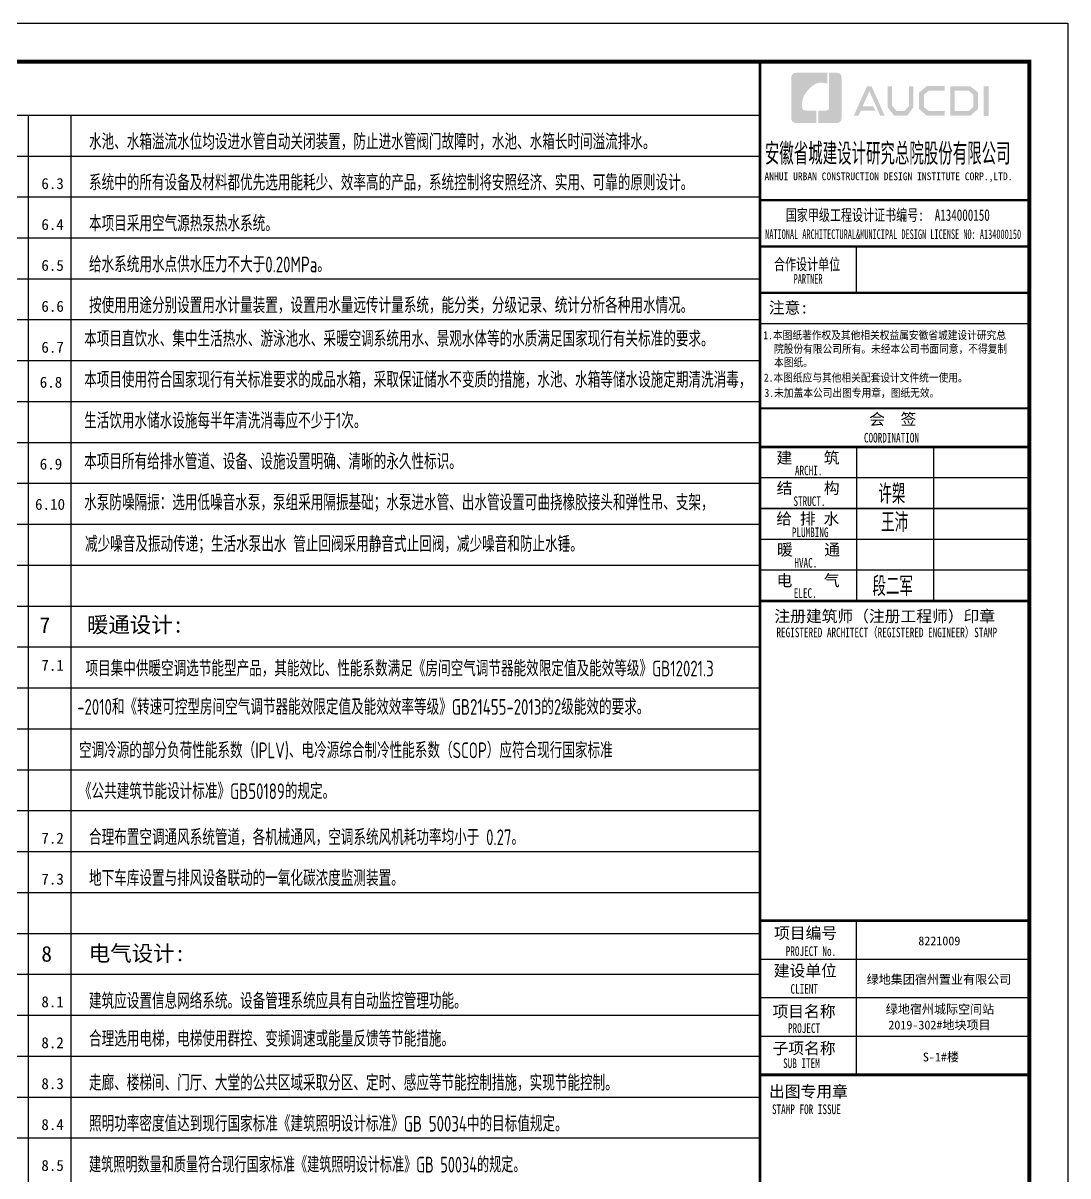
# Model space of a CAD drawing. Extents: x 1188826 to 1909461, y 608442 to 1651179.
# Drawn here: x 1335950 to 1363070, y 1266511 to 1296435 of the extents above; entities that cross this region are included whole.
import ezdxf

# ---------------------------------------------------------------- set-up
doc = ezdxf.new("R2010")
doc.units = 0
doc.header["$LTSCALE"] = 1000
doc.header["$MEASUREMENT"] = 0
doc.layers.add('cr-说明', color=15, linetype='Continuous', lineweight=13)
doc.layers.add('图签', color=147, linetype='Continuous', lineweight=18)
for name, color, linetype in [('Defpoint', 7, 'Continuous'), ('FLOR-OTLN', 31, 'Continuous'), ('图框', 140, 'Continuous'), ('图签文字', 147, 'Continuous')]:
    doc.layers.add(name, color=color, linetype=linetype)
doc.styles.add('AADRI_ST', font='stedi.shx', dxfattribs={"width": 0.7, "bigfont": 'hztxt.shx'})
doc.styles.add('HT', font='simhei.ttf')
doc.styles.add('宋体', font='', dxfattribs={"height": 50})
doc.styles.add('建筑图签-1', font='simhei.ttf', dxfattribs={"width": 0.7})
doc.styles.add('建筑图签-2', font='TXT.shx', dxfattribs={"width": 0.5, "bigfont": 'HZTXT.shx'})
doc.styles.get('宋体').set_extended_font_data('SimSun')

# ---------------------------------------------------------------- blocks, each defined once
blk = doc.blocks.new('院标1')
h = blk.add_hatch(color=150)
h.dxf.hatch_style = 1
h.set_gradient(color1=(33, 113, 253), color2=(33, 113, 253), tint=1, name='INVCURVED')
edge = h.paths.add_edge_path()
edge.add_spline(control_points=[(116373, 648379), (116379, 648379), (116382, 648379), (116391, 648379), (116391, 648379), (116391, 648379), (116616, 648379), (116616, 648379), (116616, 648379), (116616, 648379), (116616, 648054), (116616, 648054), (116616, 648054), (116616, 648054), (116108, 648054), (116108, 648054), (116108, 648054), (116028, 648054), (115963, 648111), (115963, 648199), (115963, 648199), (115963, 648199), (115963, 649215), (115963, 649215), (115963, 649215), (115963, 649295), (116018, 649360), (116108, 649360), (116108, 649360), (116108, 649360), (116897, 649360), (116897, 649360), (116897, 649360), (116897, 649360), (116897, 649080), (116897, 649080), (116897, 649080), (116897, 649080), (116566, 649140), (116356, 648859), (116356, 648859), (116245, 648719), (116240, 648545), (116247, 648466), (116247, 648466), (116254, 648386), (116247, 648466), (116247, 648466), (116247, 648466), (116247, 648466), (116258, 648374), (116373, 648379)], knot_values=[0, 0, 0, 0, 0.071429, 0.071429, 0.071429, 0.107143, 0.142857, 0.142857, 0.142857, 0.178571, 0.214286, 0.214286, 0.214286, 0.25, 0.285714, 0.285714, 0.285714, 0.321429, 0.357143, 0.357143, 0.357143, 0.392857, 0.428571, 0.428571, 0.428571, 0.464286, 0.5, 0.5, 0.5, 0.535714, 0.571429, 0.571429, 0.571429, 0.607143, 0.642857, 0.642857, 0.642857, 0.678571, 0.714286, 0.714286, 0.714286, 0.75, 0.785714, 0.785714, 0.785714, 0.821429, 0.857143, 0.857143, 0.857143, 0.928571, 1, 1, 1, 1], degree=3, periodic=0)
h = blk.add_hatch(color=150)
h.dxf.hatch_style = 1
h.set_gradient(color1=(33, 113, 253), color2=(33, 113, 253), tint=1, name='INVCURVED')
edge = h.paths.add_edge_path()
edge.add_spline(control_points=[(117268, 649215), (117268, 649215), (117268, 648199), (117268, 648199), (117268, 648199), (117268, 648114), (117212, 648054), (117123, 648054), (117123, 648054), (117123, 648054), (116663, 648054), (116663, 648054), (116663, 648054), (116663, 648054), (116663, 648379), (116663, 648379), (116663, 648379), (116663, 648379), (116865, 648379), (116865, 648379), (116865, 648379), (116907, 648379), (116941, 648413), (116941, 648455), (116941, 648455), (116941, 648455), (116941, 649360), (116941, 649360), (116941, 649360), (116941, 649360), (117123, 649360), (117123, 649360), (117123, 649360), (117204, 649360), (117268, 649306), (117268, 649215)], knot_values=[0, 0, 0, 0, 0.1, 0.1, 0.1, 0.15, 0.2, 0.2, 0.2, 0.25, 0.3, 0.3, 0.3, 0.35, 0.4, 0.4, 0.4, 0.45, 0.5, 0.5, 0.5, 0.55, 0.6, 0.6, 0.6, 0.65, 0.7, 0.7, 0.7, 0.75, 0.8, 0.8, 0.8, 0.9, 1, 1, 1, 1], degree=3, periodic=0)
blk = doc.blocks.new('tq123')
at = {"layer": '图框'}
h = blk.add_hatch(color=256, dxfattribs=at)
h.paths.add_polyline_path([(-1187, 56758), (-1061, 56758), (-1061, 55988), (-1187, 55988)])
h.paths.add_polyline_path([(-1939, 56642), (-1939, 56116), (-1579, 56116), (-1455, 56223), (-1455, 56541), (-1575, 56642)], flags=16)
h.paths.add_polyline_path([(-2057, 56760), (-2057, 55998), (-1535, 55998), (-1337, 56168), (-1337, 56596), (-1532, 56760)])
h.paths.add_polyline_path([(-2200, 56764), (-2200, 56648), (-2607, 56648), (-2740, 56537), (-2740, 56218), (-2607, 56115), (-2198, 56115), (-2198, 55993), (-2662, 55993), (-2864, 56168), (-2864, 56596), (-2666, 56764)])
h.paths.add_polyline_path([(-3683, 56762), (-3563, 56762), (-3563, 56251), (-3449, 56120), (-3238, 56120), (-3124, 56251), (-3124, 56762), (-3010, 56762), (-3010, 56214), (-3174, 55997), (-3512, 55997), (-3683, 56216)])
h.paths.add_polyline_path([(-4215, 56760), (-4098, 56760), (-3756, 55996), (-3872, 55996), (-4153, 56630), (-4328, 56242), (-4057, 56242), (-3996, 56127), (-4377, 56127), (-4436, 55994), (-4559, 55994)])
for p, q in [((-6995, 53800), (5, 53800)), ((-6995, 53800), (5, 53800)), ((-6995, 52600), (5, 52600))]:
    blk.add_line(p, q, dxfattribs=at)
for points, const_width in [([(-6995, 0), (-6995, 57400)], 70), ([(-6995, 53800), (5, 53800)], 60), ([(-6995, 52600), (5, 52600)], 60), ([(-6995, 52600), (5, 52600)], 60), ([(-4495, 52600), (-4495, 51400)], 35), ([(-6995, 51400), (5, 51400)], 60), ([(-6995, 51400), (5, 51400)], 60), ([(-6995, 50599), (5, 50599)], 35), ([(-6987, 48400), (13, 48400)], 60), ([(-6987, 47400), (13, 47400)], 70), ([(-6987, 47400), (13, 47400)], 70), ([(-4487, 47400), (-4487, 43400)], 35), ([(-2487, 47400), (-2487, 43400)], 35), ([(-6987, 46600), (13, 46600)], 35), ([(-6987, 45800), (13, 45800)], 35), ([(-6987, 45000), (13, 45000)], 35), ([(-6987, 44200), (13, 44200)], 35), ([(-6987, 43400), (13, 43400)], 70), ([(-6995, 35100), (5, 35100)], 70), ([(-6995, 35100), (5, 35100)], 70), ([(-4495, 31100), (-4495, 35100)], 35), ([(-6995, 34100), (5, 34100)], 35), ([(-6995, 33100), (5, 33100)], 35), ([(-6995, 32100), (5, 32100)], 35), ([(5, 31100), (-6995, 31100)], 70)]:
    blk.add_lwpolyline(points, dxfattribs=dict(at, const_width=const_width))
blk.add_blockref('院标1', (-122144, -592249))
for s, height, style, width, p in [('ANHUI URBAN CONSTRUCTION DESIGN INSTITUTE CORP.,LTD.', 200, '建筑图签-1', 0.91, (-6877, 54322)), ('NATIONAL ARCHITECTURAL&MUNICIPAL DESIGN LICENSE NO: A134000150', 250, '建筑图签-1', 0.6, (-6858, 52795)), ('PARTNER', 250, '建筑图签-1', 0.6, (-6120, 51634)), ('1.本图纸著作权及其他相关权益属安徽省城建设计研究总', 210, 'HT', 0.88, (-6909, 50193)), ('院股份有限公司所有。未经本公司书面同意，不得复制', 210, 'HT', 0.88, (-6630, 49839)), ('本图纸。', 210, 'HT', 0.88, (-6630, 49489)), (' 2.本图纸应与其他相关配套设计文件统一使用。 ', 210, 'HT', 0.88, (-7020, 49092)), ('3.未加盖本公司出图专用章，图纸无效。', 210, 'HT', 0.88, (-6877, 48698)), ('COORDINATION', 250, '建筑图签-1', 0.7, (-4295, 47513)), ('ARCHI.', 250, '建筑图签-1', 0.7, (-6086, 46662)), ('STRUCT.', 250, '建筑图签-1', 0.7, (-6125, 45865)), ('PLUMBING', 250, '建筑图签-1', 0.7, (-6166, 45058)), ('HVAC.', 250, '建筑图签-1', 0.7, (-6101, 44265)), ('ELEC.', 250, '建筑图签-1', 0.7, (-6117, 43480)), ('REGISTERED ARCHITECT（REGISTERED ENGINEER）STAMP', 250, '建筑图签-1', 0.7, (-6566, 42459)), ('PROJECT No.', 250, '建筑图签-1', 0.7, (-6325, 34185, -1799)), ('CLIENT', 250, '建筑图签-1', 0.7, (-6201, 33206)), ('PROJECT', 250, '建筑图签-1', 0.7, (-6266, 32187)), ('SUB ITEM', 250, '建筑图签-1', 0.7, (-6393, 31276)), ('STAMP FOR ISSUE', 250, '建筑图签-1', 0.7, (-6682, 30081))]:
    blk.add_text(s, height=height, dxfattribs=dict(at, style=style, width=width)).set_placement(p)
at = {"layer": '图签', "color": 2, "style": '宋体'}
for s, height, p in [('8221009 ', 229.3, (-2884, 34462)), ('绿地集团宿州置业有限公司', 229.34, (-4225, 33462)), ('绿地宿州城际空间站', 229.3, (-3729, 32688)), ('2019-302#地块项目', 229.34, (-3662, 32279)), ('S-1#楼', 229.3, (-2766, 31448))]:
    blk.add_text(s, height=height, dxfattribs=at).set_placement(p)
at = {"layer": '图签文字', "color": 7, "style": '建筑图签-1'}
for s, height, width, p in [('安徽省城建设计研究总院股份有限公司', 500, 0.55, (-6867, 54777)), ('国家甲级工程设计证书编号:  A134000150', 300, 0.7, (-6323, 53267)), ('合作设计单位', 300, 0.7, (-6630, 51990))]:
    blk.add_text(s, height=height, dxfattribs=dict(at, width=width)).set_placement(p)
for s, p in [('注意:', (-6764, 50863)), ('会  签', (-4160, 47968)), ('建    筑', (-6565, 46967)), ('结    构', (-6561, 46179)), ('给 排 水', (-6570, 45385)), ('暖    通', (-6552, 44582)), ('电    气', (-6562, 43782)), ('注册建筑师（注册工程师）印章', (-6620, 42854)), ('项目编号', (-6627, 34632)), ('建设单位', (-6635, 33655)), ('项目名称', (-6668, 32597)), ('子项名称', (-6668, 31640)), ('出图专用章', (-6759, 30518))]:
    blk.add_text(s, height=300, dxfattribs=at).set_placement(p)
at = {"layer": '图签文字', "color": 1, "style": '建筑图签-2', "width": 0.7}
for s, p in [('许槊', (-3921, 45928)), ('王沛', (-3849, 45187)), ('段二军', (-4074, 43532))]:
    blk.add_text(s, height=500, dxfattribs=at).set_placement(p)

msp = doc.modelspace()

# ---------------------------------------------------------------- linework, layer by layer
at = {"layer": 'Defpoint', "color": 252}
for p, q in [((1355075, 1294038), (1281470, 1294038)), ((1336094, 1238815), (1336094, 1294038)), ((1337200, 1238815), (1337200, 1294038)), ((1355075, 1294038), (1355075, 1238815)), ((1355075, 1292976), (1281470, 1292976)), ((1355075, 1292976), (1281470, 1292976)), ((1355075, 1291914), (1281470, 1291914)), ((1355075, 1290852), (1281470, 1290852)), ((1355075, 1289790), (1281470, 1289790)), ((1355075, 1288728), (1281470, 1288728)), ((1355075, 1287666), (1281470, 1287666)), ((1355075, 1286604), (1281470, 1286604)), ((1355075, 1285542), (1281470, 1285542)), ((1355075, 1284480), (1281470, 1284480)), ((1355075, 1283418), (1281470, 1283418)), ((1355075, 1282356), (1281470, 1282356)), ((1355075, 1281294), (1281470, 1281294)), ((1355075, 1280232), (1281470, 1280232)), ((1355075, 1279170), (1281470, 1279170)), ((1355075, 1278108), (1281470, 1278108)), ((1355075, 1277046), (1281470, 1277046)), ((1355075, 1275984), (1281470, 1275984)), ((1355075, 1275984), (1281470, 1275984)), ((1355075, 1274922), (1281470, 1274922)), ((1355075, 1273860), (1281470, 1273860)), ((1355075, 1272798), (1281470, 1272798)), ((1355075, 1271736), (1281470, 1271736)), ((1355075, 1270674), (1281470, 1270674)), ((1355075, 1269612), (1281470, 1269612)), ((1355075, 1268550), (1281470, 1268550)), ((1355075, 1267488), (1281470, 1267488))]:
    msp.add_line(p, q, dxfattribs=at)
at = {"layer": '图框'}
msp.add_lwpolyline([(1278970, 1296435), (1363070, 1296435), (1363070, 1237035), (1278970, 1237035)], close=True, dxfattribs=at)
msp.add_lwpolyline([(1278970, 1296435), (1363070, 1296435), (1363070, 1237035), (1278970, 1237035)], close=True, dxfattribs=at)
at = {"layer": '图框', "const_width": 100}
msp.add_lwpolyline([(1362070, 1238035), (1362070, 1295435), (1281470, 1295435), (1281470, 1238035)], close=True, dxfattribs=at)

# ---------------------------------------------------------------- block references
msp.add_blockref('tq123', (1362070, 1238035))

# ---------------------------------------------------------------- texts
at = {"layer": 'cr-说明', "style": 'HT'}
for s, height, p in [('6.3', 285.9, (1336425, 1292127)), ('6.4', 285.9, (1336425, 1291065)), ('6.5', 285.9, (1336425, 1290003)), ('6.6', 285.9, (1336425, 1288941)), ('6.7', 285.9, (1336425, 1287879)), ('6.8', 285.9, (1336383, 1286970)), ('6.9', 285.9, (1336383, 1284846)), ('6.10', 285.9, (1336262, 1283801)), ('暖通设计:', 408.5, (1337607, 1280614)), ('7', 408, (1336376, 1280601)), ('7.1', 285.9, (1336425, 1279622)), ('7.2', 285.9, (1336425, 1275135)), ('7.3', 285.9, (1336425, 1274073)), ('8', 408, (1336424, 1272072)), ('电气设计:', 408.5, (1337655, 1272085)), ('8.1', 285.9, (1336425, 1270888)), ('8.2', 285.9, (1336425, 1269826)), ('8.3', 285.9, (1336425, 1268764)), ('8.4', 285.9, (1336425, 1267702)), ('8.5', 285.9, (1336425, 1266640))]:
    msp.add_text(s, height=height, dxfattribs=at).set_placement(p)
at = {"layer": 'FLOR-OTLN', "color": 4, "style": 'AADRI_ST'}
for s, width, p in [('水池、水箱溢流水位均设进水管自动关闭装置，防止进水管阀门故障时，水池、水箱长时间溢流排水。', 0.8, (1337662, 1293151)), ('系统中的所有设备及材料都优先选用能耗少、效率高的产品，系统控制将安照经济、实用、可靠的原则设计。', 0.8, (1337662, 1292089)), ('本项目采用空气源热泵热水系统。', 0.8, (1337662, 1291027)), ('给水系统用水点供水压力不大于0.20MPa。', 0.8, (1337662, 1289965)), ('按使用用途分别设置用水计量装置，设置用水量远传计量系统，能分类，分级记录、统计分析各种用水情况。', 0.8, (1337662, 1288903)), ('    本项目直饮水、集中生活热水、游泳池水、采暖空调系统用水、景观水体等的水质满足国家现行有关标准的要求。', 0.8, (1336827, 1288034)), ('    本项目使用符合国家现行有关标准要求的成品水箱，采取保证储水不变质的措施，水池、水箱等储水设施定期清洗消毒，', 0.8, (1336827, 1286972)), ('    生活饮用水储水设施每半年清洗消毒应不少于1次。', 0.8, (1336827, 1285910)), ('    本项目所有给排水管道、设备、设施设置明确、清晰的永久性标识。', 0.8, (1336827, 1284848)), ('    水泵防噪隔振：选用低噪音水泵，泵组采用隔振基础；水泵进水管、出水管设置可曲挠橡胶接头和弹性吊、支架，', 0.8, (1336827, 1283786)), ('减少噪音及振动传递；生活水泵出水 管止回阀采用静音式止回阀，减少噪音和防止水锤。', 0.8, (1337558, 1282706)), ('项目集中供暖空调选节能型产品，其能效比、性能系数满足《房间空气调节器能效限定值及能效等级》GB12021.3', 0.8, (1337571, 1279477)), ('-2010和《转速可控型房间空气调节器能效限定值及能效效率等级》GB21455-2013的2级能效的要求。', 0.8, (1337355, 1278480)), ('空调冷源的部分负荷性能系数（IPLV)、电冷源综合制冷性能系数（SCOP）应符合现行国家标准', 0.8, (1337401, 1277354)), ('《公共建筑节能设计标准》GB50189的规定。', 0.8, (1337401, 1276292)), ('合理布置空调通风系统管道，各机械通风，空调系统风机耗功率均小于 0.27。', 0.8, (1337662, 1275097)), ('地下车库设置与排风设备联动的一氧化碳浓度监测装置。', 0.8, (1337662, 1274035)), ('建筑应设置信息网络系统。设备管理系统应具有自动监控管理功能。', 0.8, (1337662, 1270847)), ('合理选用电梯，电梯使用群控、变频调速或能量反馈等节能措施。', 0.8, (1337662, 1269866)), ('走廊、楼梯间、门厅、大堂的公共区域采取分区、定时、感应等节能控制措施，实现节能控制。', 0.8, (1337662, 1268723)), ('照明功率密度值达到现行国家标准《建筑照明设计标准》GB 50034中的目标值规定。', 0.8, (1337662, 1267661)), ('建筑照明数量和质量符合现行国家标准《建筑照明设计标准》GB 50034的规定。', 0.77, (1337662, 1266599))]:
    msp.add_text(s, height=408.45, dxfattribs=dict(at, width=width)).set_placement(p)

doc.saveas('drawing.dxf')
